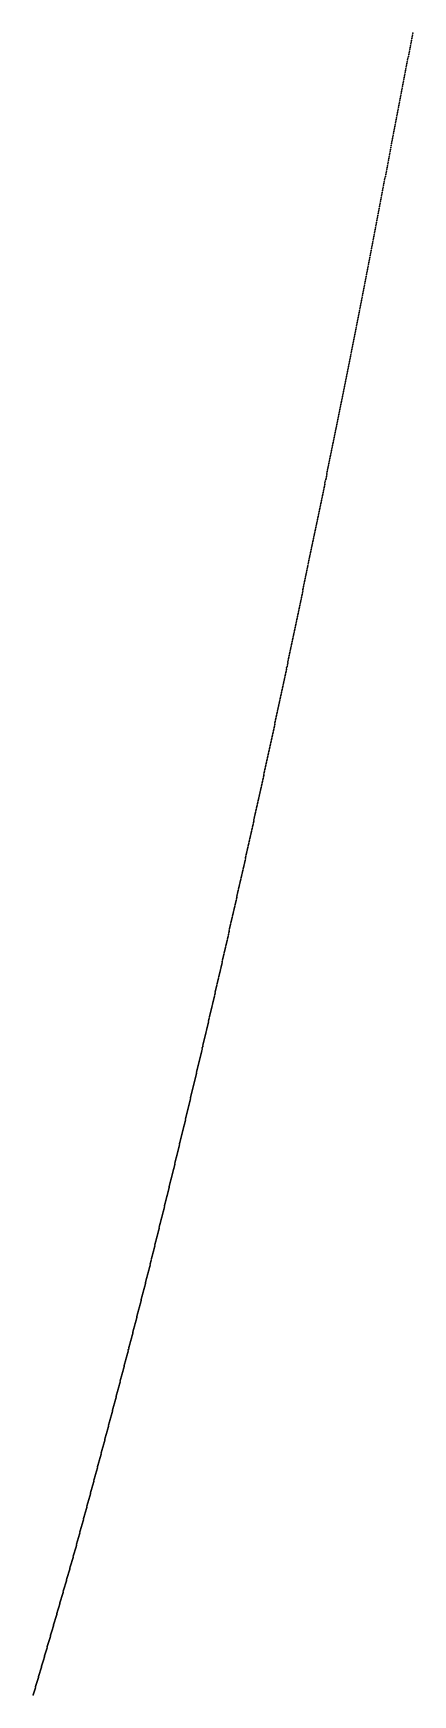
# Model space of a CAD drawing. Header units: metres. Extents: x 0 to 360, y 46 to 216.
# Drawn here: x 301.09 to 310.09, y 93.25 to 132.67 of the extents above; entities that cross this region are included whole.
import ezdxf

# ---------------------------------------------------------------- set-up
doc = ezdxf.new("R2010")
doc.units = ezdxf.units.M

msp = doc.modelspace()

# ---------------------------------------------------------------- linework, layer by layer
for p in [(310.046, 132.456), (310.054, 132.498), (310.062, 132.541), (310.07, 132.583), (310.078, 132.625), (310.086, 132.668), (309.973, 132.077), (309.982, 132.119), (309.99, 132.161), (309.998, 132.203), (310.006, 132.245), (310.014, 132.287), (310.022, 132.33), (310.03, 132.372), (310.038, 132.414), (309.901, 131.7), (309.909, 131.742), (309.917, 131.784), (309.925, 131.825), (309.933, 131.867), (309.941, 131.909), (309.949, 131.951), (309.957, 131.993), (309.965, 132.035), (309.821, 131.283), (309.829, 131.325), (309.837, 131.366), (309.845, 131.408), (309.853, 131.45), (309.861, 131.491), (309.869, 131.533), (309.877, 131.575), (309.885, 131.616), (309.893, 131.658), (309.748, 130.91), (309.756, 130.952), (309.764, 130.993), (309.772, 131.034), (309.78, 131.076), (309.788, 131.117), (309.797, 131.159), (309.805, 131.2), (309.813, 131.242), (309.668, 130.498), (309.676, 130.539), (309.684, 130.581), (309.692, 130.622), (309.7, 130.663), (309.708, 130.704), (309.716, 130.745), (309.724, 130.787), (309.732, 130.828), (309.74, 130.869), (309.596, 130.129), (309.604, 130.17), (309.612, 130.211), (309.62, 130.252), (309.628, 130.293), (309.636, 130.334), (309.644, 130.375), (309.652, 130.416), (309.66, 130.457), (309.524, 129.738), (309.532, 129.781), (309.54, 129.823), (309.548, 129.866), (309.556, 129.909), (309.564, 129.954), (309.572, 130.006), (309.58, 130.048), (309.588, 130.089), (309.444, 129.313), (309.452, 129.356), (309.46, 129.398), (309.468, 129.44), (309.476, 129.483), (309.484, 129.525), (309.492, 129.568), (309.5, 129.61), (309.508, 129.653), (309.516, 129.695), (309.372, 128.933), (309.38, 128.975), (309.388, 129.017), (309.396, 129.06), (309.404, 129.102), (309.412, 129.144), (309.42, 129.186), (309.428, 129.229), (309.436, 129.271), (309.292, 128.513), (309.3, 128.555), (309.308, 128.597), (309.316, 128.639), (309.324, 128.681), (309.332, 128.723), (309.34, 128.765), (309.348, 128.807), (309.356, 128.849), (309.364, 128.891), (309.221, 128.137), (309.229, 128.179), (309.237, 128.221), (309.245, 128.262), (309.253, 128.304), (309.261, 128.346), (309.269, 128.388), (309.276, 128.43), (309.284, 128.471), (309.149, 127.763), (309.157, 127.805), (309.165, 127.846), (309.173, 127.888), (309.181, 127.929), (309.189, 127.971), (309.197, 128.012), (309.205, 128.054), (309.213, 128.096), (309.07, 127.35), (309.078, 127.392), (309.085, 127.433), (309.093, 127.474), (309.101, 127.515), (309.109, 127.557), (309.117, 127.598), (309.125, 127.639), (309.133, 127.681), (309.141, 127.722), (308.99, 126.94), (308.998, 126.981), (309.006, 127.022), (309.014, 127.063), (309.022, 127.104), (309.03, 127.145), (309.038, 127.186), (309.046, 127.227), (309.054, 127.268), (309.062, 127.309), (308.919, 126.572), (308.927, 126.613), (308.935, 126.654), (308.943, 126.694), (308.951, 126.735), (308.958, 126.776), (308.966, 126.817), (308.974, 126.858), (308.982, 126.899), (308.84, 126.166), (308.847, 126.206), (308.855, 126.247), (308.863, 126.287), (308.871, 126.328), (308.879, 126.369), (308.887, 126.409), (308.895, 126.45), (308.903, 126.491), (308.911, 126.531), (308.76, 125.762), (308.768, 125.802), (308.776, 125.843), (308.784, 125.883), (308.792, 125.923), (308.8, 125.964), (308.808, 126.004), (308.816, 126.044), (308.824, 126.085), (308.832, 126.125), (308.681, 125.36), (308.689, 125.4), (308.697, 125.441), (308.705, 125.481), (308.713, 125.521), (308.721, 125.561), (308.729, 125.601), (308.737, 125.641), (308.745, 125.681), (308.753, 125.722), (308.61, 125.001), (308.618, 125.041), (308.626, 125.081), (308.634, 125.121), (308.642, 125.161), (308.65, 125.2), (308.658, 125.24), (308.666, 125.28), (308.673, 125.32), (308.531, 124.604), (308.539, 124.644), (308.547, 124.683), (308.555, 124.723), (308.563, 124.762), (308.571, 124.802), (308.579, 124.842), (308.587, 124.882), (308.595, 124.921), (308.602, 124.961), (308.453, 124.209), (308.461, 124.248), (308.468, 124.288), (308.476, 124.327), (308.484, 124.367), (308.492, 124.406), (308.5, 124.446), (308.508, 124.485), (308.516, 124.525), (308.524, 124.564), (308.374, 123.816), (308.382, 123.856), (308.39, 123.895), (308.398, 123.934), (308.405, 123.973), (308.413, 124.012), (308.421, 124.052), (308.429, 124.091), (308.437, 124.13), (308.445, 124.17), (308.295, 123.426), (308.303, 123.465), (308.311, 123.504), (308.319, 123.543), (308.327, 123.582), (308.335, 123.621), (308.343, 123.66), (308.35, 123.699), (308.358, 123.738), (308.366, 123.777), (308.209, 122.999), (308.217, 123.038), (308.225, 123.077), (308.233, 123.115), (308.24, 123.154), (308.248, 123.193), (308.256, 123.232), (308.264, 123.271), (308.272, 123.309), (308.28, 123.348), (308.288, 123.387), (308.131, 122.614), (308.139, 122.652), (308.146, 122.69), (308.154, 122.729), (308.162, 122.768), (308.17, 122.806), (308.178, 122.845), (308.186, 122.883), (308.193, 122.922), (308.201, 122.961), (308.052, 122.23), (308.06, 122.268), (308.068, 122.307), (308.076, 122.345), (308.084, 122.383), (308.092, 122.421), (308.099, 122.46), (308.107, 122.498), (308.115, 122.537), (308.123, 122.575), (307.974, 121.849), (307.982, 121.887), (307.99, 121.925), (307.998, 121.963), (308.005, 122.001), (308.013, 122.039), (308.021, 122.077), (308.029, 122.115), (308.037, 122.154), (308.045, 122.192), (307.888, 121.432), (307.896, 121.469), (307.904, 121.507), (307.912, 121.545), (307.919, 121.583), (307.927, 121.621), (307.935, 121.659), (307.943, 121.697), (307.951, 121.735), (307.959, 121.773), (307.966, 121.811), (307.81, 121.055), (307.818, 121.092), (307.826, 121.13), (307.834, 121.168), (307.841, 121.205), (307.849, 121.243), (307.857, 121.281), (307.865, 121.318), (307.873, 121.356), (307.88, 121.394), (307.724, 120.643), (307.732, 120.68), (307.74, 120.717), (307.748, 120.755), (307.756, 120.792), (307.763, 120.83), (307.771, 120.867), (307.779, 120.905), (307.787, 120.942), (307.795, 120.98), (307.802, 121.017), (307.647, 120.27), (307.654, 120.307), (307.662, 120.345), (307.67, 120.382), (307.678, 120.419), (307.686, 120.456), (307.693, 120.494), (307.701, 120.531), (307.709, 120.568), (307.717, 120.605), (307.561, 119.845), (307.569, 119.883), (307.577, 119.921), (307.584, 119.958), (307.592, 119.996), (307.6, 120.035), (307.608, 120.081), (307.615, 120.122), (307.623, 120.159), (307.631, 120.196), (307.639, 120.233), (307.483, 119.467), (307.491, 119.505), (307.499, 119.542), (307.507, 119.58), (307.514, 119.618), (307.522, 119.656), (307.53, 119.693), (307.538, 119.731), (307.546, 119.769), (307.553, 119.807), (307.398, 119.054), (307.406, 119.091), (307.414, 119.129), (307.421, 119.166), (307.429, 119.204), (307.437, 119.241), (307.445, 119.279), (307.452, 119.317), (307.46, 119.354), (307.468, 119.392), (307.476, 119.429), (307.321, 118.681), (307.328, 118.718), (307.336, 118.755), (307.344, 118.792), (307.352, 118.83), (307.359, 118.867), (307.367, 118.904), (307.375, 118.942), (307.383, 118.979), (307.39, 119.016), (307.236, 118.272), (307.243, 118.309), (307.251, 118.346), (307.259, 118.383), (307.266, 118.42), (307.274, 118.458), (307.282, 118.495), (307.29, 118.532), (307.297, 118.569), (307.305, 118.606), (307.313, 118.643), (307.158, 117.903), (307.166, 117.94), (307.174, 117.977), (307.181, 118.014), (307.189, 118.051), (307.197, 118.087), (307.205, 118.124), (307.212, 118.161), (307.22, 118.198), (307.228, 118.235), (307.073, 117.499), (307.081, 117.536), (307.089, 117.573), (307.096, 117.609), (307.104, 117.646), (307.112, 117.683), (307.12, 117.719), (307.127, 117.756), (307.135, 117.793), (307.143, 117.83), (307.151, 117.866), (306.989, 117.098), (306.996, 117.135), (307.004, 117.171), (307.012, 117.207), (307.019, 117.244), (307.027, 117.28), (307.035, 117.317), (307.042, 117.353), (307.05, 117.39), (307.058, 117.426), (307.066, 117.463), (306.904, 116.699), (306.912, 116.736), (306.919, 116.772), (306.927, 116.808), (306.935, 116.844), (306.942, 116.88), (306.95, 116.917), (306.958, 116.953), (306.965, 116.989), (306.973, 117.026), (306.981, 117.062), (306.819, 116.303), (306.827, 116.339), (306.835, 116.375), (306.842, 116.411), (306.85, 116.447), (306.858, 116.483), (306.865, 116.519), (306.873, 116.555), (306.881, 116.591), (306.888, 116.627), (306.896, 116.663), (306.735, 115.909), (306.742, 115.945), (306.75, 115.98), (306.758, 116.016), (306.765, 116.052), (306.773, 116.088), (306.781, 116.124), (306.788, 116.159), (306.796, 116.195), (306.804, 116.231), (306.812, 116.267), (306.65, 115.517), (306.658, 115.553), (306.666, 115.588), (306.673, 115.624), (306.681, 115.659), (306.689, 115.695), (306.696, 115.731), (306.704, 115.766), (306.712, 115.802), (306.719, 115.837), (306.727, 115.873), (306.566, 115.128), (306.574, 115.163), (306.581, 115.198), (306.589, 115.234), (306.597, 115.269), (306.604, 115.304), (306.612, 115.34), (306.62, 115.375), (306.627, 115.411), (306.635, 115.446), (306.643, 115.482), (306.482, 114.741), (306.49, 114.776), (306.497, 114.811), (306.505, 114.846), (306.512, 114.881), (306.52, 114.916), (306.528, 114.952), (306.535, 114.987), (306.543, 115.022), (306.551, 115.057), (306.558, 115.092), (306.398, 114.356), (306.405, 114.391), (306.413, 114.426), (306.421, 114.461), (306.428, 114.495), (306.436, 114.53), (306.444, 114.565), (306.451, 114.6), (306.459, 114.635), (306.467, 114.671), (306.474, 114.706), (306.306, 113.939), (306.314, 113.973), (306.321, 114.008), (306.329, 114.043), (306.337, 114.077), (306.344, 114.112), (306.352, 114.147), (306.36, 114.182), (306.367, 114.216), (306.375, 114.251), (306.383, 114.286), (306.39, 114.321), (306.222, 113.559), (306.23, 113.593), (306.238, 113.627), (306.245, 113.662), (306.253, 113.696), (306.26, 113.731), (306.268, 113.766), (306.276, 113.8), (306.283, 113.835), (306.291, 113.869), (306.299, 113.904), (306.131, 113.146), (306.139, 113.181), (306.146, 113.215), (306.154, 113.249), (306.161, 113.284), (306.169, 113.318), (306.177, 113.352), (306.184, 113.387), (306.192, 113.421), (306.199, 113.455), (306.207, 113.49), (306.215, 113.524), (306.047, 112.771), (306.055, 112.805), (306.062, 112.839), (306.07, 112.873), (306.078, 112.907), (306.085, 112.941), (306.093, 112.976), (306.101, 113.01), (306.108, 113.044), (306.116, 113.078), (306.123, 113.112), (305.956, 112.364), (305.964, 112.398), (305.971, 112.432), (305.979, 112.465), (305.987, 112.499), (305.994, 112.533), (306.002, 112.567), (306.009, 112.601), (306.017, 112.635), (306.024, 112.669), (306.032, 112.703), (306.04, 112.737), (305.865, 111.959), (305.873, 111.993), (305.88, 112.027), (305.888, 112.06), (305.895, 112.094), (305.903, 112.128), (305.911, 112.161), (305.918, 112.195), (305.926, 112.229), (305.933, 112.263), (305.941, 112.296), (305.949, 112.33), (305.782, 111.591), (305.789, 111.624), (305.797, 111.658), (305.805, 111.691), (305.812, 111.725), (305.82, 111.758), (305.827, 111.792), (305.835, 111.825), (305.842, 111.859), (305.85, 111.892), (305.858, 111.926), (305.691, 111.18), (305.699, 111.213), (305.706, 111.246), (305.714, 111.286), (305.721, 111.324), (305.729, 111.358), (305.736, 111.391), (305.744, 111.424), (305.752, 111.458), (305.759, 111.491), (305.767, 111.524), (305.774, 111.558), (305.6, 110.78), (305.608, 110.813), (305.615, 110.846), (305.623, 110.88), (305.631, 110.913), (305.638, 110.946), (305.646, 110.979), (305.653, 111.013), (305.661, 111.046), (305.668, 111.079), (305.676, 111.113), (305.683, 111.146), (305.51, 110.383), (305.517, 110.416), (305.525, 110.449), (305.532, 110.482), (305.54, 110.515), (305.547, 110.548), (305.555, 110.581), (305.563, 110.614), (305.57, 110.647), (305.578, 110.68), (305.585, 110.714), (305.593, 110.747), (305.419, 109.988), (305.427, 110.021), (305.434, 110.053), (305.442, 110.086), (305.449, 110.119), (305.457, 110.152), (305.465, 110.185), (305.472, 110.218), (305.48, 110.251), (305.487, 110.284), (305.495, 110.317), (305.502, 110.35), (305.329, 109.595), (305.337, 109.628), (305.344, 109.661), (305.352, 109.693), (305.359, 109.726), (305.367, 109.759), (305.374, 109.791), (305.382, 109.824), (305.389, 109.857), (305.397, 109.889), (305.404, 109.922), (305.412, 109.955), (305.239, 109.205), (305.246, 109.238), (305.254, 109.27), (305.261, 109.303), (305.269, 109.335), (305.276, 109.368), (305.284, 109.4), (305.291, 109.433), (305.299, 109.465), (305.306, 109.498), (305.314, 109.53), (305.321, 109.563), (305.149, 108.817), (305.156, 108.85), (305.164, 108.882), (305.171, 108.914), (305.179, 108.946), (305.186, 108.979), (305.194, 109.011), (305.201, 109.043), (305.209, 109.076), (305.216, 109.108), (305.224, 109.14), (305.231, 109.173), (305.059, 108.432), (305.066, 108.464), (305.074, 108.496), (305.081, 108.528), (305.089, 108.56), (305.096, 108.592), (305.104, 108.624), (305.111, 108.657), (305.119, 108.689), (305.126, 108.721), (305.134, 108.753), (305.141, 108.785), (304.961, 108.017), (304.969, 108.049), (304.976, 108.081), (304.984, 108.113), (304.991, 108.144), (304.999, 108.176), (305.006, 108.208), (305.014, 108.24), (305.021, 108.272), (305.029, 108.304), (305.036, 108.336), (305.044, 108.368), (305.051, 108.4), (304.872, 107.636), (304.879, 107.668), (304.887, 107.7), (304.894, 107.731), (304.902, 107.763), (304.909, 107.795), (304.916, 107.826), (304.924, 107.858), (304.931, 107.89), (304.939, 107.922), (304.946, 107.954), (304.954, 107.985), (304.775, 107.227), (304.782, 107.258), (304.789, 107.29), (304.797, 107.321), (304.804, 107.352), (304.812, 107.384), (304.819, 107.415), (304.827, 107.447), (304.834, 107.479), (304.842, 107.51), (304.849, 107.542), (304.857, 107.573), (304.864, 107.605), (304.685, 106.851), (304.693, 106.882), (304.7, 106.913), (304.707, 106.944), (304.715, 106.976), (304.722, 107.007), (304.73, 107.038), (304.737, 107.07), (304.745, 107.101), (304.752, 107.132), (304.76, 107.164), (304.767, 107.195), (304.588, 106.446), (304.596, 106.477), (304.603, 106.508), (304.611, 106.539), (304.618, 106.57), (304.625, 106.601), (304.633, 106.632), (304.64, 106.664), (304.648, 106.695), (304.655, 106.726), (304.663, 106.757), (304.67, 106.788), (304.678, 106.819), (304.492, 106.044), (304.499, 106.075), (304.506, 106.105), (304.514, 106.136), (304.521, 106.167), (304.529, 106.198), (304.536, 106.229), (304.544, 106.26), (304.551, 106.291), (304.558, 106.322), (304.566, 106.353), (304.573, 106.384), (304.581, 106.415), (304.402, 105.675), (304.41, 105.706), (304.417, 105.736), (304.425, 105.767), (304.432, 105.798), (304.44, 105.828), (304.447, 105.859), (304.454, 105.89), (304.462, 105.921), (304.469, 105.951), (304.477, 105.982), (304.484, 106.013), (304.306, 105.278), (304.313, 105.308), (304.321, 105.339), (304.328, 105.369), (304.336, 105.4), (304.343, 105.43), (304.35, 105.461), (304.358, 105.491), (304.365, 105.522), (304.373, 105.552), (304.38, 105.583), (304.388, 105.614), (304.395, 105.644), (304.21, 104.883), (304.217, 104.913), (304.224, 104.944), (304.232, 104.974), (304.239, 105.004), (304.247, 105.034), (304.254, 105.065), (304.261, 105.095), (304.269, 105.126), (304.276, 105.156), (304.284, 105.186), (304.291, 105.217), (304.299, 105.247), (304.113, 104.491), (304.121, 104.521), (304.128, 104.551), (304.136, 104.581), (304.143, 104.611), (304.15, 104.641), (304.158, 104.671), (304.165, 104.702), (304.173, 104.732), (304.18, 104.762), (304.187, 104.792), (304.195, 104.822), (304.202, 104.853), (304.017, 104.101), (304.025, 104.131), (304.032, 104.161), (304.04, 104.191), (304.047, 104.221), (304.054, 104.251), (304.062, 104.281), (304.069, 104.311), (304.076, 104.341), (304.084, 104.371), (304.091, 104.401), (304.099, 104.431), (304.106, 104.461), (303.914, 103.684), (303.921, 103.714), (303.929, 103.744), (303.936, 103.773), (303.944, 103.803), (303.951, 103.833), (303.958, 103.863), (303.966, 103.892), (303.973, 103.922), (303.98, 103.952), (303.988, 103.982), (303.995, 104.012), (304.003, 104.041), (304.01, 104.071), (303.818, 103.293), (303.826, 103.322), (303.833, 103.351), (303.84, 103.381), (303.848, 103.41), (303.855, 103.439), (303.862, 103.468), (303.87, 103.497), (303.877, 103.527), (303.885, 103.561), (303.892, 103.595), (303.899, 103.625), (303.907, 103.655), (303.723, 102.916), (303.73, 102.944), (303.737, 102.973), (303.745, 103.002), (303.752, 103.031), (303.759, 103.06), (303.767, 103.09), (303.774, 103.119), (303.781, 103.148), (303.789, 103.177), (303.796, 103.206), (303.804, 103.235), (303.811, 103.264), (303.62, 102.511), (303.627, 102.54), (303.634, 102.569), (303.642, 102.598), (303.649, 102.627), (303.656, 102.655), (303.664, 102.684), (303.671, 102.713), (303.678, 102.742), (303.686, 102.771), (303.693, 102.8), (303.701, 102.829), (303.708, 102.858), (303.715, 102.887), (303.517, 102.11), (303.524, 102.138), (303.532, 102.167), (303.539, 102.195), (303.546, 102.224), (303.554, 102.253), (303.561, 102.281), (303.568, 102.31), (303.576, 102.339), (303.583, 102.368), (303.59, 102.396), (303.598, 102.425), (303.605, 102.454), (303.612, 102.483), (303.414, 101.71), (303.422, 101.739), (303.429, 101.767), (303.436, 101.796), (303.444, 101.824), (303.451, 101.853), (303.458, 101.881), (303.466, 101.91), (303.473, 101.938), (303.48, 101.967), (303.488, 101.995), (303.495, 102.024), (303.502, 102.052), (303.51, 102.081), (303.312, 101.314), (303.319, 101.342), (303.327, 101.37), (303.334, 101.399), (303.341, 101.427), (303.349, 101.455), (303.356, 101.483), (303.363, 101.512), (303.37, 101.54), (303.378, 101.568), (303.385, 101.597), (303.392, 101.625), (303.4, 101.654), (303.407, 101.682), (303.21, 100.92), (303.217, 100.948), (303.224, 100.976), (303.232, 101.004), (303.239, 101.032), (303.246, 101.06), (303.253, 101.088), (303.261, 101.116), (303.268, 101.144), (303.275, 101.173), (303.283, 101.201), (303.29, 101.229), (303.297, 101.257), (303.305, 101.285), (303.107, 100.528), (303.115, 100.556), (303.122, 100.584), (303.129, 100.612), (303.137, 100.639), (303.144, 100.667), (303.151, 100.695), (303.159, 100.723), (303.166, 100.751), (303.173, 100.779), (303.18, 100.807), (303.188, 100.835), (303.195, 100.863), (303.202, 100.891), (303.005, 100.138), (303.013, 100.166), (303.02, 100.194), (303.027, 100.222), (303.035, 100.249), (303.042, 100.277), (303.049, 100.305), (303.056, 100.333), (303.064, 100.361), (303.071, 100.388), (303.078, 100.416), (303.086, 100.444), (303.093, 100.472), (303.1, 100.5), (302.904, 99.752), (302.911, 99.779), (302.918, 99.807), (302.925, 99.834), (302.933, 99.862), (302.94, 99.889), (302.947, 99.917), (302.954, 99.945), (302.962, 99.972), (302.969, 100), (302.976, 100.028), (302.984, 100.055), (302.991, 100.083), (302.998, 100.111), (302.802, 99.367), (302.809, 99.394), (302.816, 99.422), (302.824, 99.449), (302.831, 99.477), (302.838, 99.504), (302.845, 99.532), (302.853, 99.559), (302.86, 99.586), (302.867, 99.614), (302.874, 99.641), (302.882, 99.669), (302.889, 99.696), (302.896, 99.724), (302.693, 98.958), (302.7, 98.985), (302.707, 99.012), (302.715, 99.039), (302.722, 99.067), (302.729, 99.094), (302.737, 99.121), (302.744, 99.148), (302.751, 99.176), (302.758, 99.203), (302.766, 99.23), (302.773, 99.258), (302.78, 99.285), (302.787, 99.312), (302.795, 99.34), (302.592, 98.578), (302.599, 98.605), (302.606, 98.632), (302.613, 98.659), (302.621, 98.686), (302.628, 98.713), (302.635, 98.741), (302.642, 98.768), (302.649, 98.795), (302.657, 98.822), (302.664, 98.849), (302.671, 98.876), (302.678, 98.903), (302.686, 98.931), (302.483, 98.174), (302.49, 98.201), (302.497, 98.228), (302.505, 98.255), (302.512, 98.282), (302.519, 98.308), (302.526, 98.335), (302.534, 98.362), (302.541, 98.389), (302.548, 98.416), (302.555, 98.443), (302.563, 98.47), (302.57, 98.497), (302.577, 98.524), (302.584, 98.551), (302.375, 97.773), (302.382, 97.799), (302.389, 97.826), (302.396, 97.853), (302.404, 97.879), (302.411, 97.906), (302.418, 97.933), (302.425, 97.96), (302.432, 97.986), (302.44, 98.013), (302.447, 98.04), (302.454, 98.067), (302.461, 98.094), (302.469, 98.12), (302.476, 98.147), (302.266, 97.374), (302.274, 97.4), (302.281, 97.427), (302.288, 97.453), (302.295, 97.48), (302.302, 97.507), (302.31, 97.533), (302.317, 97.56), (302.324, 97.586), (302.331, 97.613), (302.339, 97.639), (302.346, 97.666), (302.353, 97.693), (302.36, 97.719), (302.367, 97.746), (302.158, 96.978), (302.166, 97.004), (302.173, 97.03), (302.18, 97.057), (302.187, 97.083), (302.194, 97.11), (302.202, 97.136), (302.209, 97.162), (302.216, 97.189), (302.223, 97.215), (302.23, 97.242), (302.238, 97.268), (302.245, 97.294), (302.252, 97.321), (302.259, 97.347), (302.05, 96.583), (302.058, 96.608), (302.065, 96.633), (302.072, 96.659), (302.079, 96.684), (302.086, 96.71), (302.094, 96.735), (302.101, 96.76), (302.108, 96.786), (302.115, 96.818), (302.122, 96.846), (302.13, 96.873), (302.137, 96.899), (302.144, 96.925), (302.151, 96.951), (301.943, 96.203), (301.95, 96.229), (301.957, 96.254), (301.964, 96.279), (301.971, 96.304), (301.979, 96.33), (301.986, 96.355), (301.993, 96.38), (302, 96.405), (302.007, 96.431), (302.014, 96.456), (302.022, 96.481), (302.029, 96.507), (302.036, 96.532), (302.043, 96.557), (301.828, 95.801), (301.835, 95.826), (301.842, 95.851), (301.849, 95.876), (301.857, 95.901), (301.864, 95.927), (301.871, 95.952), (301.878, 95.977), (301.885, 96.002), (301.892, 96.027), (301.9, 96.052), (301.907, 96.077), (301.914, 96.103), (301.921, 96.128), (301.928, 96.153), (301.935, 96.178), (301.713, 95.401), (301.72, 95.426), (301.728, 95.451), (301.735, 95.476), (301.742, 95.501), (301.749, 95.526), (301.756, 95.551), (301.763, 95.576), (301.771, 95.601), (301.778, 95.626), (301.785, 95.651), (301.792, 95.676), (301.799, 95.701), (301.806, 95.726), (301.814, 95.751), (301.821, 95.776), (301.606, 95.029), (301.613, 95.054), (301.62, 95.078), (301.627, 95.103), (301.635, 95.128), (301.642, 95.153), (301.649, 95.178), (301.656, 95.202), (301.663, 95.227), (301.67, 95.252), (301.677, 95.277), (301.685, 95.302), (301.692, 95.327), (301.699, 95.352), (301.706, 95.377), (301.492, 94.634), (301.499, 94.659), (301.506, 94.683), (301.513, 94.708), (301.52, 94.732), (301.527, 94.757), (301.535, 94.782), (301.542, 94.806), (301.549, 94.831), (301.556, 94.856), (301.563, 94.881), (301.57, 94.905), (301.577, 94.93), (301.585, 94.955), (301.592, 94.979), (301.599, 95.004), (301.37, 94.217), (301.378, 94.241), (301.385, 94.266), (301.392, 94.29), (301.399, 94.315), (301.406, 94.339), (301.413, 94.364), (301.42, 94.388), (301.428, 94.413), (301.435, 94.437), (301.442, 94.462), (301.449, 94.486), (301.456, 94.511), (301.463, 94.536), (301.47, 94.56), (301.477, 94.585), (301.485, 94.609), (301.257, 93.827), (301.264, 93.851), (301.271, 93.876), (301.278, 93.9), (301.285, 93.924), (301.292, 93.949), (301.299, 93.973), (301.306, 93.997), (301.314, 94.022), (301.321, 94.046), (301.328, 94.07), (301.335, 94.095), (301.342, 94.119), (301.349, 94.144), (301.356, 94.168), (301.363, 94.192), (301.143, 93.439), (301.15, 93.464), (301.157, 93.488), (301.164, 93.512), (301.171, 93.536), (301.178, 93.56), (301.185, 93.584), (301.193, 93.609), (301.2, 93.633), (301.207, 93.657), (301.214, 93.681), (301.221, 93.706), (301.228, 93.73), (301.235, 93.754), (301.242, 93.778), (301.249, 93.803), (301.086, 93.246), (301.093, 93.271), (301.1, 93.295), (301.107, 93.319), (301.114, 93.343), (301.122, 93.367), (301.129, 93.391), (301.136, 93.415)]:
    msp.add_point(p)

doc.saveas('drawing.dxf')
